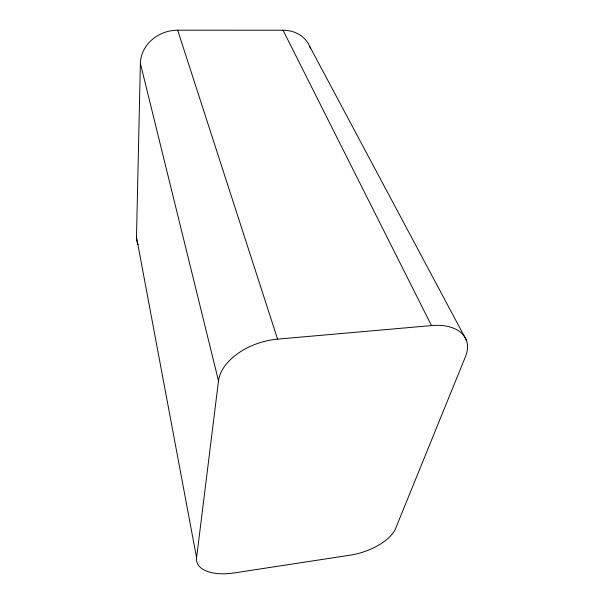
<?xml version="1.0" encoding="UTF-8"?>
<svg xmlns="http://www.w3.org/2000/svg" width="604" height="604" viewBox="0 0 604 604"><rect width="100%" height="100%" fill="white"/><g stroke="black" fill="none" stroke-linecap="round" stroke-linejoin="round"><path stroke-width="0.91" d="M283.042 30.23L431.498 325.586A51.574 30.313 -23.4 0 1 465.488 356.594L395.605 528.462A40.838 19.479 -18.4 0 1 350.101 555.189L234.299 572.917A42.476 20.77 -14.8 0 1 196.579 557.764L136.489 237.115L140.377 63.397A35.508 31.718 -15.3 0 1 177.674 30.2L283.042 30.23A34.813 29.664 -31 0 1 310.569 48.728M196.579 557.764L218.505 380.89L140.377 63.397M218.505 380.89A53.424 33.326 -17.1 0 1 277.591 339.138L431.498 325.586M309.648 46.297L466.235 339.901M177.674 30.2L277.591 339.138M138.022 244.65A30.343 22.869 -11.8 0 1 136.489 237.115"/></g></svg>
